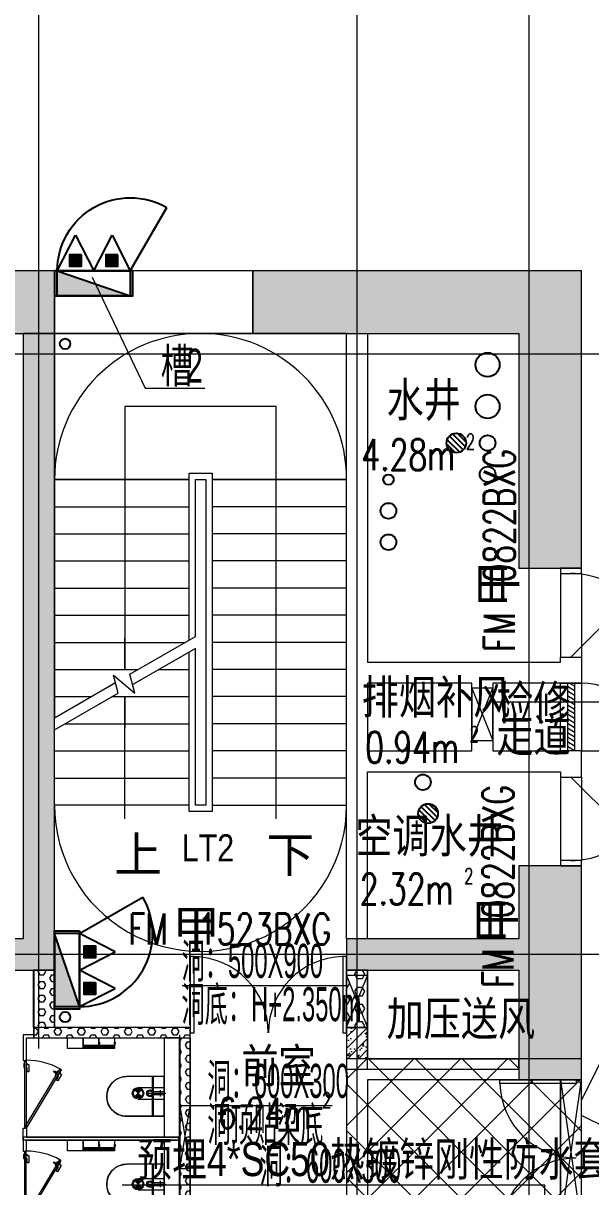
# Model space of a CAD drawing. Header units: millimetres. Extents: x 8533 to 398112, y -117646 to 105276.
# Drawn here: x 110523 to 115963, y 55567 to 66714 of the extents above; entities that cross this region are included whole.
import ezdxf

# ---------------------------------------------------------------- set-up
doc = ezdxf.new("R2010")
doc.units = ezdxf.units.MM
doc.linetypes.add('IMPORT-A-D0TE-BF$0$DOTE', pattern=[0])
for name, color, linetype, lineweight in [('A-D0TE-BF$0$A-Axis-GRID', 1, 'IMPORT-A-D0TE-BF$0$DOTE', 13), ('A-JC-10_12F$0$A-Dims_IDEN', 13, 'Continuous', 13), ('A-JC-10_12F$0$A-floor-HATCH', 9, 'Continuous', 13), ('A-stair-10F$0$A-floor-STAI', 2, 'Continuous', 13), ('A-stair-10F$0$DIM_SYMB', 3, 'Continuous', 13), ('A-stair-10F$0$PUB_TEXT', 7, 'Continuous', 13), ('A-wall-10_12F$0$A-int-BATH', 152, 'Continuous', 13), ('A-wall-10_12F$0$A-wall-ARCH', 7, 'Continuous', 13), ('A-wall-10_12F$0$A-wall-COL', 30, 'Continuous', 13), ('A-wall-10_12F$0$A-win', 3, 'Continuous', 13), ('A-wall-10_12F$0$DOOR_FIRE', 4, 'Continuous', 13), ('A-wall-10_12F$0$DOOR_FIRE_TEXT', 7, 'Continuous', 13), ('A-wall-10_12F$0$PUB_HATCH', 8, 'Continuous', 13), ('A-wall-10_12F$0$PUB_TEXT', 7, 'Continuous', 13), ('A-wall-10_12F$0$SPACE', 7, 'Continuous', 13), ('A-wall-10_12F$0$Z-预制内隔墙条板-ZGJZKXYJY_CABR_-KJFZZX-ZZR', 251, 'Continuous', 13), ('A-wall-10_12F$0$预制外墙构造柱', 251, 'Continuous', 13), ('E-MG-10_12F$0$E-留洞提资尺寸标注', 7, 'Continuous', 13), ('H-TJ-10F$0$H-TZ-JZLD', 211, 'Continuous', 13), ('H-TJ-10F$0$H-TZ-JZLDBZ', 4, 'Continuous', 13), ('P-XHS-10F$0$PTA-PS排水地漏', 10, 'Continuous', 25), ('P-XHS-10F$0$PTA-PS重力废水立管', 21, 'Continuous', 25), ('P-XHS-10F$0$PTA-XH消火栓立管2区', 10, 'Continuous', 25), ('P-XHS-10F$0$PTA-XH消火栓立管_1区_', 10, 'Continuous', 25), ('P-XHS-10F$0$PTA-XH消火栓箱', 10, 'Continuous', 25), ('P-XHS-10F$0$PTA-XH消防转输立管', 20, 'Continuous', 25), ('P-XHS-10F$0$PTA-YS重力雨水立管', 130, 'Continuous', 25), ('P-XHS-10F$0$PTA-ZP自喷立管2区', 210, 'Continuous', 25), ('P-XHS-10F$0$PTA-ZP自喷立管_1区_', 210, 'Continuous', 25), ('P-XHS-10F$0$消火栓留槽提资', 4, 'Continuous', 13), ('wall-10_12F$0$S-wall', 31, 'Continuous', 13), ('塔楼建筑图10F_dwg', 8, 'Continuous', 13)]:
    doc.layers.add(name, color=color, linetype=linetype, lineweight=lineweight)
doc.styles.add('Arial', font='arial.ttf', dxfattribs={"width": 0.7, "height": 326.200771})
doc.styles.add('Arial_10', font='arial.ttf', dxfattribs={"width": 0.75, "height": 326.200771})
doc.styles.add('Arial_2', font='arial.ttf', dxfattribs={"width": 0.5, "height": 326.200771})
doc.styles.add('Arial_5', font='arial.ttf', dxfattribs={"width": 0.8, "height": 326.200771})
doc.styles.add('Arial_8', font='arial.ttf', dxfattribs={"width": 0.8, "height": 260.960617})
doc.styles.add('Arial_9', font='arial.ttf', dxfattribs={"width": 0.63, "height": 326.200771})
doc.styles.add('Simplex', font='simplex_.ttf', dxfattribs={"width": 0.705882, "height": 297.5})
doc.styles.add('Simplex_3', font='simplex_.ttf', dxfattribs={"height": 337.588652})
doc.styles.add('Simplex_5', font='simplex_.ttf', dxfattribs={"width": 0.705882, "height": 148.75})
pattern_1 = [(18.925, (1106908.59, 2309253.54), (-15.591736, 5.3461195), [])]
pattern_2 = [(18.925, (1107258.59, 2309253.54), (-15.591736, 5.3461195), [])]

# ---------------------------------------------------------------- blocks, each defined once
blk = doc.blocks.new('塔楼建筑图10F_dwg_A-D0TE-BF-1959636-10F_ARC_46_000_')
at = {"layer": 'A-D0TE-BF$0$A-Axis-GRID', "linetype": 'Continuous'}
for p, q in [((23550, 800), (23550, 12239)), ((26600, 800), (26600, 12239)), ((28250, 800), (28250, 7770)), ((23550, -6550), (23550, 800)), ((26600, 200), (26600, 800)), ((28250, -2050), (28250, 800)), ((26600, -5600), (26600, 200)), ((23400, 0), (19599, 0)), ((23700, 0), (23400, 0)), ((28150, 0), (23700, 0)), ((28750, 0), (28150, 0)), ((36020, 0), (28750, 0)), ((28250, -4900), (28250, -2050)), ((28250, -6750), (28250, -4900)), ((26600, -6750), (26600, -5600)), ((23700, -5750), (20400, -5750)), ((23983, -5750), (23700, -5750)), ((24095, -5750), (23983, -5750)), ((26500, -5750), (24095, -5750)), ((28750, -5750), (26500, -5750)), ((39660, -5750), (28750, -5750)), ((23550, -6650), (23550, -6550)), ((26600, -6850), (26600, -6750)), ((28250, -6950), (28250, -6750)), ((26600, -8450), (26600, -6850)), ((28250, -8450), (28250, -6950))]:
    blk.add_line(p, q, dxfattribs=at)
blk = doc.blocks.new('塔楼建筑图10F_dwg__U130-1959649-10F_ARC_46_000_')
at = {"layer": 'H-TJ-10F$0$H-TZ-JZLD'}
blk.add_line((0, 250), (200, -250), dxfattribs=at)
at = {"layer": 'H-TJ-10F$0$H-TZ-JZLD', "flags": 128}
blk.add_lwpolyline([(0, -250), (200, -250), (200, 250), (0, 250), (0, -250), (200, 250)], dxfattribs=at)
blk = doc.blocks.new('塔楼建筑图10F_dwg__U130-V106-10F_ARC_46_000_')
at = {"layer": 'H-TJ-10F$0$H-TZ-JZLD'}
for p in [(0, 250), (0, -250)]:
    blk.add_line(p, (200, -250), dxfattribs=at)
at = {"layer": 'H-TJ-10F$0$H-TZ-JZLD', "flags": 128}
blk.add_lwpolyline([(200, -250), (200, 250), (0, 250), (0, -250), (200, 250)], dxfattribs=at)
blk = doc.blocks.new('塔楼建筑图10F_dwg__U137-1959656-10F_ARC_46_000_')
at = {"layer": 'H-TJ-10F$0$H-TZ-JZLD'}
for p, q in [((0, 300), (100, -300)), ((100, -300), (100, 300)), ((0, -300), (100, -300))]:
    blk.add_line(p, q, dxfattribs=at)
at = {"layer": 'H-TJ-10F$0$H-TZ-JZLD', "flags": 128}
blk.add_lwpolyline([(100, 300), (0, 300), (0, -300), (100, 299)], dxfattribs=at)
blk = doc.blocks.new('塔楼建筑图10F_dwg__U139-1959658-10F_ARC_46_000_')
at = {"layer": 'H-TJ-10F$0$H-TZ-JZLD'}
for p, q in [((200, 700), (0, 700)), ((0, 700), (200, -700))]:
    blk.add_line(p, q, dxfattribs=at)
at = {"layer": 'H-TJ-10F$0$H-TZ-JZLD', "flags": 128}
for points in [[(0, -700), (200, -700), (200, 700)], [(0, 700), (0, -700), (200, 700)]]:
    blk.add_lwpolyline(points, dxfattribs=at)
blk = doc.blocks.new('塔楼建筑图10F_dwg_H-TJ-10F-1959667-10F_ARC_46_000_')
at = {"layer": 'H-TJ-10F$0$H-TZ-JZLDBZ'}
for p, q in [((30506, -3333), (27900, -3333)), ((26500, -6050), (24924, -6050)), ((26361, -7200), (25000, -7200))]:
    blk.add_line(p, q, dxfattribs=at)
at = {"layer": 'H-TJ-10F$0$H-TZ-JZLDBZ', "flags": 128}
blk.add_lwpolyline([(30506, -6593), (29027, -6593), (28750, -7146)], dxfattribs=at)
for name, p in [('塔楼建筑图10F_dwg__U130-1959649-10F_ARC_46_000_', (27700, -3450)), ('塔楼建筑图10F_dwg__U130-V106-10F_ARC_46_000_', (26500, -6200)), ('塔楼建筑图10F_dwg__U139-1959658-10F_ARC_46_000_', (28550, -7650)), ('塔楼建筑图10F_dwg__U137-1959656-10F_ARC_46_000_', (24900, -7500))]:
    blk.add_blockref(name, p)
at = {"layer": 'H-TJ-10F$0$H-TZ-JZLDBZ', "char_height": 326.2, "attachment_point": 1, "line_spacing_factor": 0.941778, "style": 'Arial_2'}
for s, insert, width in [('洞：500X900', (24917, -5648), 1685.36), ('洞底：H+2.350m', (24917, -6063), 2145), ('洞：600X300', (25165, -6798), 1685.36), ('洞顶贴梁底', (25165, -7213), 1532.15), ('洞：600X300', (25665, -7611), 1685.36)]:
    blk.add_mtext(s, dxfattribs=dict(at, insert=insert, width=width))
blk = doc.blocks.new('塔楼建筑图10F_dwg_H-TJ-10F-V111-10F_ARC_46_000_')
at = {"layer": 'H-TJ-10F$0$H-TZ-JZLDBZ'}
for p, q in [((30506, -3333), (27900, -3333)), ((26500, -6050), (24924, -6050)), ((26361, -7200), (25000, -7200))]:
    blk.add_line(p, q, dxfattribs=at)
at = {"layer": 'H-TJ-10F$0$H-TZ-JZLDBZ', "flags": 128}
blk.add_lwpolyline([(30506, -6593), (29027, -6593), (28750, -7146)], dxfattribs=at)
for name, p in [('塔楼建筑图10F_dwg__U130-1959649-10F_ARC_46_000_', (27700, -3450)), ('塔楼建筑图10F_dwg__U130-V106-10F_ARC_46_000_', (26500, -6200)), ('塔楼建筑图10F_dwg__U139-1959658-10F_ARC_46_000_', (28550, -7650)), ('塔楼建筑图10F_dwg__U137-1959656-10F_ARC_46_000_', (24900, -7500))]:
    blk.add_blockref(name, p)
at = {"layer": 'H-TJ-10F$0$H-TZ-JZLDBZ', "char_height": 326.2, "attachment_point": 1, "line_spacing_factor": 0.941778, "style": 'Arial_2'}
for s, insert, width in [('洞：500X900', (24917, -5648), 1685.36), ('洞底：H+2.350m', (24917, -6063), 2145), ('洞：600X300', (25165, -6798), 1685.36), ('洞顶贴梁底', (25165, -7213), 1532.15), ('洞：600X300', (25665, -7611), 1685.36)]:
    blk.add_mtext(s, dxfattribs=dict(at, insert=insert, width=width))
blk = doc.blocks.new('塔楼建筑图10F_dwg_wall-10_12F-1959668-10F_ARC_46_000_')
at = {"layer": 'wall-10_12F$0$S-wall'}
for p, q in [((23700, 800), (20400, 800)), ((21900, -5900), (23400, -5900)), ((23400, -5900), (23500, -5900)), ((23500, -5900), (23700, -5900)), ((26500, -5900), (26700, -5900)), ((28150, -6750), (28150, -6850))]:
    blk.add_line(p, q, dxfattribs=at)
at = {"layer": 'wall-10_12F$0$S-wall', "flags": 128}
for points in [[(20400, 600), (20400, 200), (23700, 200), (23700, 800)], [(23700, -5900), (23700, 200), (23400, 200), (23400, -5600), (20400, -5600), (20400, -5900), (21800, -5900)], [(28750, -6750), (28750, -4900), (28150, -4900), (28150, -5600)], [(28150, -5600), (26500, -5600), (26500, -5900)], [(26700, -5900), (28150, -5900), (28150, -6750)], [(28150, -6850), (28150, -6950), (28750, -6950), (28750, -6750)]]:
    blk.add_lwpolyline(points, dxfattribs=at)
blk.add_lwpolyline([(28750, 200), (28750, 800), (25600, 800), (25600, 200), (28150, 200), (28150, -2050), (28750, -2050)], close=True, dxfattribs=at)
blk = doc.blocks.new('塔楼建筑图10F_dwg_A-JC-10_12F-1959669-10F_ARC_46_000_')
at = {"layer": 'A-JC-10_12F$0$A-floor-HATCH'}
h = blk.add_hatch(dxfattribs=at)
h.set_pattern_fill('FP_80', color=256, style=0, pattern_type=2)
h.set_pattern_definition([(45, (0, 0), (-224.5064, 224.5064), []), (135, (0, 0), (-224.5064, -224.5064), [])])
h.paths.add_polyline_path([(26500, -8650), (28750, -8650), (28750, -6950), (28150, -6950), (28150, -6750), (26500, -6750), (26500, -8626)], flags=0)
at = {"layer": 'A-JC-10_12F$0$A-Dims_IDEN', "flags": 128}
blk.add_lwpolyline([(35088, -8299), (34088, -8299), (30791, -8299), (28750, -7294)], dxfattribs=at)
at = {"layer": 'A-JC-10_12F$0$A-floor-HATCH'}
for p, q in [((28750, -6750), (28150, -6750)), ((28750, -8450), (28750, -6750)), ((26500, -6850), (26500, -8450))]:
    blk.add_line(p, q, dxfattribs=at)
at = {"layer": 'A-JC-10_12F$0$A-floor-HATCH', "flags": 128}
for points in [[(28150, -6750), (26500, -6750), (26500, -6850)], [(28550, -8450), (28550, -6950), (26700, -6950), (26700, -8450)]]:
    blk.add_lwpolyline(points, dxfattribs=at)
blk = doc.blocks.new('塔楼建筑图10F_dwg_A-stair-10F-1959675-10F_ARC_46_000_')
at = {"layer": 'A-stair-10F$0$A-floor-STAI'}
for p, q in [((23700, -1460), (24990, -1460)), ((26500, -1460), (25210, -1460)), ((23700, -1720), (24990, -1720)), ((26500, -1720), (25210, -1720)), ((23700, -1980), (24990, -1980)), ((26500, -1980), (25210, -1980)), ((23700, -2240), (24990, -2240)), ((26500, -2240), (25210, -2240)), ((23700, -2500), (24990, -2500)), ((26500, -2500), (25210, -2500)), ((23700, -2760), (24950, -2760)), ((26500, -2760), (25210, -2760)), ((23700, -3020), (24500, -3020)), ((24700, -3020), (24990, -3020)), ((26500, -3020), (25210, -3020)), ((23700, -3280), (24050, -3280)), ((24250, -3280), (24990, -3280)), ((26500, -3280), (25210, -3280)), ((23800, -3540), (24990, -3540)), ((26500, -3540), (25210, -3540)), ((23700, -3800), (24990, -3800)), ((26500, -3800), (25210, -3800)), ((23700, -4060), (24990, -4060)), ((26500, -4060), (25210, -4060))]:
    blk.add_line(p, q, dxfattribs=at)
at = {"layer": 'A-stair-10F$0$A-floor-STAI', "flags": 128}
for points in [[(25210, -4320), (26500, -4320), (26500, -1200), (25210, -1200), (26500, -1200), (26500, 200), (23700, 200), (23700, -1200), (24990, -1200), (23700, -1200), (23700, -3482), (24284, -3145)], [(24990, -4320), (23700, -4320), (23700, -3597), (24311, -3245), (24264, -3073), (24470, -3245), (24422, -3065), (25050, -2703), (25050, -1200), (25150, -1200), (25150, -4320), (25050, -4320), (25050, -2818), (24449, -3165)], [(24990, -2737), (24990, -1140), (25210, -1140), (25210, -4380), (24990, -4380), (24990, -2853)], [(25050, -2703), (25050, -1200), (25150, -1200), (25150, -4320), (25050, -4320), (25050, -2818)]]:
    blk.add_lwpolyline(points, dxfattribs=at)
at = {"layer": 'A-stair-10F$0$A-floor-STAI'}
for centre, start, end in [((25100, -1200), 360, 180), ((25100, -1200), 0, 180), ((25100, -4320), 179.9991, 360), ((25100, -4320), 179.9991, 360)]:
    blk.add_arc(centre, 1400, start, end, dxfattribs=at)
at = {"layer": 'A-stair-10F$0$DIM_SYMB', "flags": 128}
for points in [[(25825, -4450), (25825, -500), (24375, -500), (24375, -3020), (24375, -2720)], [(24375, -4450), (24375, -3280), (24375, -3580)]]:
    blk.add_lwpolyline(points, dxfattribs=at)
at = {"layer": 'A-stair-10F$0$DIM_SYMB', "color": 7, "char_height": 337.59, "width": 545.24, "attachment_point": 1, "line_spacing_factor": 1.125731, "style": 'Simplex_3'}
for s, insert in [('\\fSimplex|b0|i0|c134|p2|;上', (24271, -4623)), ('\\fSimplex|b0|i0|c134|p2|;下', (25730, -4623))]:
    blk.add_mtext(s, dxfattribs=dict(at, insert=insert))
at = {"layer": 'A-stair-10F$0$PUB_TEXT', "insert": (24919, -4598), "char_height": 261, "width": 583.32, "attachment_point": 1, "line_spacing_factor": 0.941778, "style": 'Arial_8'}
blk.add_mtext('LT2', dxfattribs=at)
blk = doc.blocks.new('塔楼建筑图10F_dwg_P-XHS-10F$0$消火栓箱体_留洞750_240_-V113-10F_ARC_46_000_')
at = {"layer": 'P-XHS-10F$0$PTA-XH消火栓箱'}
h = blk.add_hatch(dxfattribs=at)
h.set_pattern_fill('FP_59', color=256, style=0, pattern_type=2)
h.set_pattern_definition(pattern_1)
h.paths.add_polyline_path([(1140961, 2311373), (1140847, 2311373), (1140847, 2311484), (1140962, 2311484)], flags=0)
h = blk.add_hatch(dxfattribs=at)
h.set_pattern_fill('FP_60', color=256, style=0, pattern_type=2)
h.set_pattern_definition(pattern_2)
h.paths.add_polyline_path([(1141311, 2311373), (1141197, 2311373), (1141197, 2311484), (1141312, 2311484)], flags=0)
blk.add_hatch(color=256, dxfattribs=at).paths.add_polyline_path([(1141429, 2311090), (1141429, 2311330), (1140729, 2311090)], flags=0)
at = {"layer": 'P-XHS-10F$0$PTA-XH消火栓立管_1区_', "color": 135}
blk.add_line((1140729, 2311330), (1140379, 2311937), dxfattribs=at)
at = {"layer": 'P-XHS-10F$0$PTA-XH消火栓立管_1区_', "color": 135, "flags": 128}
blk.add_lwpolyline([(1140704, 2311330), (1141454, 2311330), (1141454, 2311090), (1140704, 2311090)], close=True, dxfattribs=at)
at = {"layer": 'P-XHS-10F$0$PTA-XH消火栓立管_1区_', "color": 135}
blk.add_arc((1140729, 2311330), 700, 0, 120, dxfattribs=at)
at = {"layer": 'P-XHS-10F$0$PTA-XH消火栓箱'}
for p, q in [((1141429, 2311330), (1140729, 2311090)), ((1141429, 2311090), (1141429, 2311330)), ((1140729, 2311090), (1141429, 2311090))]:
    blk.add_line(p, q, dxfattribs=at)
at = {"layer": 'P-XHS-10F$0$PTA-XH消火栓箱', "flags": 128}
for points in [[(1140904, 2311670), (1140729, 2311330), (1141079, 2311330)], [(1141254, 2311670), (1141079, 2311330), (1141429, 2311330)]]:
    blk.add_lwpolyline(points, close=True, dxfattribs=at)
for points in [[(1140847, 2311484), (1140962, 2311484), (1140962, 2311373), (1140847, 2311373), (1140847, 2311484)], [(1141197, 2311484), (1141312, 2311484), (1141312, 2311373), (1141197, 2311373), (1141197, 2311484)], [(1141429, 2311330), (1141079, 2311330), (1140729, 2311330), (1141429, 2311330), (1140729, 2311330), (1140729, 2311090), (1141429, 2311090), (1141429, 2311330), (1140729, 2311090)]]:
    blk.add_lwpolyline(points, dxfattribs=at)
blk = doc.blocks.new('塔楼建筑图10F_dwg_P-XHS-10F$0$消火栓箱体_留洞750_240_-V114-10F_ARC_46_000_')
at = {"layer": 'P-XHS-10F$0$PTA-XH消火栓箱'}
h = blk.add_hatch(dxfattribs=at)
h.set_pattern_fill('FP_59', color=256, style=0, pattern_type=2)
h.set_pattern_definition(pattern_1)
h.paths.add_polyline_path([(1140962, 2311484), (1140847, 2311484), (1140847, 2311373), (1140961, 2311373)], flags=0)
h = blk.add_hatch(dxfattribs=at)
h.set_pattern_fill('FP_60', color=256, style=0, pattern_type=2)
h.set_pattern_definition(pattern_2)
h.paths.add_polyline_path([(1141312, 2311484), (1141197, 2311484), (1141197, 2311373), (1141311, 2311373)], flags=0)
blk.add_hatch(color=256, dxfattribs=at).paths.add_polyline_path([(1141429, 2311330), (1140729, 2311090), (1141429, 2311090)], flags=0)
at = {"layer": 'P-XHS-10F$0$PTA-XH消火栓立管_1区_', "color": 135}
blk.add_line((1140729, 2311330), (1140379, 2311937), dxfattribs=at)
at = {"layer": 'P-XHS-10F$0$PTA-XH消火栓立管_1区_', "color": 135, "flags": 128}
blk.add_lwpolyline([(1140704, 2311330), (1141454, 2311330), (1141454, 2311090), (1140704, 2311090)], close=True, dxfattribs=at)
at = {"layer": 'P-XHS-10F$0$PTA-XH消火栓立管_1区_', "color": 135}
blk.add_arc((1140729, 2311330), 700, 0, 120, dxfattribs=at)
at = {"layer": 'P-XHS-10F$0$PTA-XH消火栓箱'}
for p, q in [((1141429, 2311330), (1140729, 2311090)), ((1141429, 2311090), (1141429, 2311330)), ((1140729, 2311090), (1141429, 2311090))]:
    blk.add_line(p, q, dxfattribs=at)
at = {"layer": 'P-XHS-10F$0$PTA-XH消火栓箱', "flags": 128}
for points in [[(1140904, 2311670), (1140729, 2311330), (1141079, 2311330)], [(1141254, 2311670), (1141079, 2311330), (1141429, 2311330)]]:
    blk.add_lwpolyline(points, close=True, dxfattribs=at)
for points in [[(1140847, 2311484), (1140962, 2311484), (1140962, 2311373), (1140847, 2311373), (1140847, 2311484)], [(1141197, 2311484), (1141312, 2311484), (1141312, 2311373), (1141197, 2311373), (1141197, 2311484)], [(1141429, 2311330), (1141079, 2311330), (1140729, 2311330), (1141429, 2311330), (1140729, 2311330), (1140729, 2311090), (1141429, 2311090), (1141429, 2311330), (1140729, 2311090)]]:
    blk.add_lwpolyline(points, dxfattribs=at)
blk = doc.blocks.new('塔楼建筑图10F_dwg_P-XHS-10F$0$$TwtSys$00000141-1959687-10F_ARC_46_000_')
at = {"layer": 'P-XHS-10F$0$PTA-PS排水地漏', "flags": 128}
for points in [[(-10, 92), (-94, 8)], [(35, 87), (-87, -35)], [(66, 66), (-66, -66)], [(88, 33), (-32, -87)], [(92, -11), (11, -92)]]:
    blk.add_lwpolyline(points, close=True, dxfattribs=at)
at = {"layer": 'P-XHS-10F$0$PTA-PS排水地漏'}
blk.add_circle((0, 0), 94, dxfattribs=at)
blk.add_circle((0, 0), 94, dxfattribs=at)
blk = doc.blocks.new('塔楼建筑图10F_dwg_P-XHS-10F-1959691-10F_ARC_46_000_')
at = {"layer": 'P-XHS-10F$0$PTA-PS重力废水立管'}
for centre in [(27851, -850), (27231, -4100)]:
    blk.add_circle(centre, 75, dxfattribs=at)
at = {"layer": 'P-XHS-10F$0$PTA-XH消火栓立管2区'}
for centre in [(23801, 100), (23801, -6350)]:
    blk.add_circle(centre, 50, dxfattribs=at)
at = {"layer": 'P-XHS-10F$0$PTA-XH消防转输立管'}
for centre in [(27851, -100), (27851, -500)]:
    blk.add_circle(centre, 115, dxfattribs=at)
at = {"layer": 'P-XHS-10F$0$PTA-YS重力雨水立管'}
blk.add_circle((27851, -1150), 75, dxfattribs=at)
at = {"layer": 'P-XHS-10F$0$PTA-ZP自喷立管2区'}
for centre in [(26901, -1500), (26901, -1800)]:
    blk.add_circle(centre, 75, dxfattribs=at)
at = {"layer": 'P-XHS-10F$0$PTA-ZP自喷立管_1区_'}
blk.add_circle((26901, -1200), 50, dxfattribs=at)
at = {"layer": 'P-XHS-10F$0$消火栓留槽提资', "flags": 128}
blk.add_lwpolyline([(24062, 739), (24569, -323), (25139, -323)], dxfattribs=at)
at = {"extrusion": (0, 0, -1), "zscale": -1, "rotation": 359.9856960209426}
blk.add_blockref('塔楼建筑图10F_dwg_P-XHS-10F$0$消火栓箱体_留洞750_240_-V113-10F_ARC_46_000_', (-1165732, -2310245), dxfattribs=at)
for name, p, rotation in [('塔楼建筑图10F_dwg_P-XHS-10F$0$$TwtSys$00000141-1959687-10F_ARC_46_000_', (27551, -850), 270), ('塔楼建筑图10F_dwg_P-XHS-10F$0$$TwtSys$00000141-1959687-10F_ARC_46_000_', (27281, -4400), 270), ('塔楼建筑图10F_dwg_P-XHS-10F$0$消火栓箱体_留洞750_240_-V114-10F_ARC_46_000_', (-2287105, 1135756), 269.9856960209128)]:
    blk.add_blockref(name, p, dxfattribs=dict(rotation=rotation))
at = {"layer": 'P-XHS-10F$0$消火栓留槽提资', "color": 7, "char_height": 326.2, "attachment_point": 1, "line_spacing_factor": 0.941778}
for s, insert, width, style in [('\\fArial|b0|i0|c134|p34|;\\W.7;槽', (24717, 54), 422.66, 'Arial'), ('\\fArial|b0|i0|c134|p34|;\\W.63;2', (24962, 54), 190.2, 'Arial_9')]:
    blk.add_mtext(s, dxfattribs=dict(at, insert=insert, width=width, style=style))
blk = doc.blocks.new('塔楼建筑图10F_dwg_E-MG-10_12F-1959696-10F_ARC_46_000_')
at = {"layer": 'E-MG-10_12F$0$E-留洞提资尺寸标注'}
for p, q in [((24489, -7961), (24348, -7961)), ((24511, -7961), (24489, -7961)), ((24900, -7961), (24511, -7961)), ((25000, -7961), (24900, -7961))]:
    blk.add_line(p, q, dxfattribs=at)
at = {"layer": 'E-MG-10_12F$0$E-留洞提资尺寸标注', "flags": 128}
blk.add_lwpolyline([(28400, -8450), (28400, -7961), (25000, -7961)], dxfattribs=at)
at = {"layer": 'E-MG-10_12F$0$E-留洞提资尺寸标注', "insert": (24493, -7547), "char_height": 326.2, "width": 6361.04, "attachment_point": 1, "line_spacing_factor": 0.941778, "style": 'Arial_10'}
blk.add_mtext('预埋4*SC50热镀锌刚性防水套管', dxfattribs=at)
blk = doc.blocks.new('塔楼建筑图10F_dwg_A-wall-10_12F$0$A$C1C81611C-1959834-10F_ARC_46_000_')
at = {"layer": 'A-wall-10_12F$0$A-int-BATH'}
for p, q in [((0, 380), (360, 380)), ((100, 0), (100, 380)), ((110, 0), (110, 380))]:
    blk.add_line(p, q, dxfattribs=at)
at = {"layer": 'A-wall-10_12F$0$A-int-BATH', "flags": 128}
blk.add_lwpolyline([(0, 0), (0, 380), (360, 380), (395, 377), (445, 360), (476, 340), (512, 305), (528, 278), (537, 259), (544, 238), (549, 211), (550, 190), (548, 163), (542, 135), (532, 108), (513, 77), (480, 43), (445, 20), (402, 5), (377, 1)], close=True, dxfattribs=at)
blk.add_lwpolyline([(0, 0), (0, 380), (0, 0), (360, 0)], dxfattribs=at)
at = {"layer": 'A-wall-10_12F$0$A-int-BATH'}
blk.add_arc((360, 190), 190, 270, 90, dxfattribs=at)
blk = doc.blocks.new('塔楼建筑图10F_dwg_A-wall-10_12F$0$FJHFJGHKBNMB-1959835-10F_ARC_46_000_')
at = {"layer": 'A-wall-10_12F$0$A-int-BATH'}
blk.add_line((493906, 746853), (493906, 747491), dxfattribs=at)
at = {"layer": 'A-wall-10_12F$0$A-int-BATH', "flags": 128}
for points in [[(493880, 747461), (493880, 747421), (493888, 747421), (493888, 747461)], [(494220, 747401), (493895, 746859), (493902, 746855), (493897, 746846), (493906, 746841), (494241, 747401), (494232, 747406), (494227, 747397)], [(494167, 747379), (494173, 747390), (494196, 747377), (494190, 747365)], [(494203, 747388), (494183, 747354), (494190, 747350), (494210, 747384)], [(494226, 747375), (494233, 747371), (494228, 747363), (494241, 747355), (494206, 747294), (494193, 747302), (494213, 747337), (494206, 747341)]]:
    blk.add_lwpolyline(points, close=True, dxfattribs=at)
for points in [[(493888, 747481), (493888, 746851), (493896, 746851), (493896, 746841), (493906, 746841), (493906, 747491), (493896, 747491), (493896, 747481), (493888, 747481), (493888, 746863)], [(493906, 747461), (493914, 747461), (493914, 747451), (493929, 747451), (493929, 747381), (493914, 747381), (493914, 747421), (493906, 747421), (493906, 747461)]]:
    blk.add_lwpolyline(points, dxfattribs=at)
at = {"layer": 'A-wall-10_12F$0$A-int-BATH'}
blk.add_arc((493911, 746841), 650, 60.4144, 90.4653, dxfattribs=at)
blk = doc.blocks.new('塔楼建筑图10F_dwg_A-wall-10_12F$0$PAPER-ROLL-1959836-10F_ARC_46_000_')
at = {"layer": 'A-wall-10_12F$0$A-int-BATH'}
for p, q in [((70, 75), (70, -75)), ((79, 75), (79, -75)), ((86, 75), (86, -75)), ((92, 75), (92, -75)), ((96, 75), (96, -75))]:
    blk.add_line(p, q, dxfattribs=at)
at = {"layer": 'A-wall-10_12F$0$A-int-BATH', "flags": 128}
for points in [[(0, 75), (0, -75), (100, -75), (100, 75)], [(40, 80), (60, 80), (60, 75), (40, 75)], [(40, -80), (60, -80), (60, -75), (40, -75)]]:
    blk.add_lwpolyline(points, close=True, dxfattribs=at)
blk = doc.blocks.new('塔楼建筑图10F_dwg_A-wall-10_12F$0$给水点位_冷_-1959837-10F_ARC_46_000_')
at = {"layer": 'A-wall-10_12F$0$A-int-BATH', "color": 8}
for p, q in [((0, -167), (0, 16)), ((30, -35), (-30, -35))]:
    blk.add_line(p, q, dxfattribs=at)
at = {"layer": 'A-wall-10_12F$0$A-int-BATH', "color": 4, "flags": 128}
blk.add_lwpolyline([(-16, -107), (-16, 0), (16, 0), (16, -107)], dxfattribs=at)
at = {"layer": 'A-wall-10_12F$0$A-int-BATH', "color": 4}
blk.add_circle((0, -135), 32, dxfattribs=at)
at = {"layer": 'A-wall-10_12F$0$A-int-BATH', "color": 8}
blk.add_circle((0, -135), 23, dxfattribs=at)
blk = doc.blocks.new('塔楼建筑图10F_dwg_A-wall-10_12F$0$A$C056a25a3-1959838-10F_ARC_46_000_')
at = {"layer": 'A-wall-10_12F$0$A-int-BATH'}
h = blk.add_hatch(color=256, dxfattribs=at)
h.paths.add_polyline_path([(-45, -250), (-43, -262), (-39, -273), (-32, -282), (0, -250), (-32, -218), (-39, -228), (-43, -238)], flags=0)
h.paths.add_polyline_path([(0, -250), (32, -282), (39, -273), (43, -262), (45, -250), (43, -238), (39, -228), (32, -218), (12, -238)], flags=0)
for p, q in [((-55, -250), (-55, 0)), ((55, -250), (55, 0)), ((-32, -218), (32, -282)), ((32, -218), (-32, -282))]:
    blk.add_line(p, q, dxfattribs=at)
for radius in [55, 45]:
    blk.add_circle((0, -250), radius, dxfattribs=at)
blk.add_blockref('塔楼建筑图10F_dwg_A-wall-10_12F$0$给水点位_冷_-1959837-10F_ARC_46_000_', (0, 0))
blk = doc.blocks.new('塔楼建筑图10F_dwg_A-wall-10_12F$0$A$C274845C7-V119-10F_ARC_46_000_')
at = {"layer": 'A-wall-10_12F$0$A-int-BATH'}
for p, q in [((729, 322), (729, 352)), ((-741, 322), (729, 322)), ((729, -548), (729, 322)), ((579, -548), (729, -548)), ((729, -548), (729, -578)), ((729, -578), (-771, -578))]:
    blk.add_line(p, q, dxfattribs=at)
at = {"layer": 'A-wall-10_12F$0$A-int-BATH', "flags": 128}
for points in [[(729, 352), (-771, 352), (-771, 217), (-741, 217), (-741, 322)], [(729, 322), (579, 322), (579, -548)], [(-771, -578), (-771, -433), (-741, -433), (-741, -548), (729, -548)]]:
    blk.add_lwpolyline(points, dxfattribs=at)
blk.add_lwpolyline([(-346, 322), (-196, 322), (-196, 222), (-346, 222)], close=True, dxfattribs=at)
at = {"extrusion": (0, 0, -1), "zscale": -0.9999999999999996, "rotation": 269.9991173288819}
for p in [(121, 322), (-29, 322)]:
    blk.add_blockref('塔楼建筑图10F_dwg_A-wall-10_12F$0$PAPER-ROLL-1959836-10F_ARC_46_000_', p, dxfattribs=at)
for name, p, rotation in [('塔楼建筑图10F_dwg_A-wall-10_12F$0$FJHFJGHKBNMB-1959835-10F_ARC_46_000_', (-494578, -747320), 0.005341865691133145), ('塔楼建筑图10F_dwg_A-wall-10_12F$0$A$C056a25a3-1959838-10F_ARC_46_000_', (579, -98), 270)]:
    blk.add_blockref(name, p, dxfattribs=dict(rotation=rotation))
at = {"extrusion": (0, 0, -1), "zscale": -1}
blk.add_blockref('塔楼建筑图10F_dwg_A-wall-10_12F$0$A$C1C81611C-1959834-10F_ARC_46_000_', (-579, -288), dxfattribs=at)
blk = doc.blocks.new('塔楼建筑图10F_dwg_A-wall-10_12F$0$PAPER-ROLL-V120-10F_ARC_46_000_')
at = {"layer": 'A-wall-10_12F$0$A-int-BATH'}
for p, q in [((0, 75), (0, -75)), ((70, 75), (70, -75)), ((79, 75), (79, -75)), ((86, 75), (86, -75)), ((92, 75), (92, -75)), ((96, 75), (96, -75))]:
    blk.add_line(p, q, dxfattribs=at)
at = {"layer": 'A-wall-10_12F$0$A-int-BATH', "flags": 128}
blk.add_lwpolyline([(0, -75), (100, -75), (100, 75), (0, 75)], dxfattribs=at)
for points in [[(40, 80), (60, 80), (60, 75), (40, 75)], [(40, -80), (60, -80), (60, -75), (40, -75)]]:
    blk.add_lwpolyline(points, close=True, dxfattribs=at)
blk = doc.blocks.new('塔楼建筑图10F_dwg_A-wall-10_12F$0$PAPER-ROLL-V121-10F_ARC_46_000_')
at = {"layer": 'A-wall-10_12F$0$A-int-BATH'}
for p, q in [((0, 75), (0, -75)), ((70, 75), (70, -75)), ((79, 75), (79, -75)), ((86, 75), (86, -75)), ((92, 75), (92, -75)), ((96, 75), (96, -75))]:
    blk.add_line(p, q, dxfattribs=at)
at = {"layer": 'A-wall-10_12F$0$A-int-BATH', "flags": 128}
blk.add_lwpolyline([(0, -75), (100, -75), (100, 75), (0, 75)], dxfattribs=at)
for points in [[(40, 80), (60, 80), (60, 75), (40, 75)], [(40, -80), (60, -80), (60, -75), (40, -75)]]:
    blk.add_lwpolyline(points, close=True, dxfattribs=at)
blk = doc.blocks.new('塔楼建筑图10F_dwg_A-wall-10_12F$0$内隔10-12-1959851-10F_ARC_46_000_')
at = {"layer": 'A-wall-10_12F$0$Z-预制内隔墙条板-ZGJZKXYJY_CABR_-KJFZZX-ZZR'}
h = blk.add_hatch(dxfattribs=at)
h.set_pattern_fill('FP_89', color=256, style=0, pattern_type=2)
h.set_pattern_definition([(0, (-326266.65, 316625.88), (0, 64.952), [37.5, -75]), (120, (-326266.65, 316625.88), (-56.250082, -32.476), [37.5, -75]), (60, (-326229.15, 316625.88), (-56.250082, 32.476), [37.5, -75])])
h.paths.add_polyline_path([(1266567, 604366), (1266567, 604916), (1266367, 604916), (1266367, 604366)], flags=0)
h = blk.add_hatch(dxfattribs=at)
h.set_pattern_fill('FP_90', color=256, style=0, pattern_type=2)
h.set_pattern_definition([(0, (1242867.52, 610815.54), (0, 82.489), [47.625, -95.25]), (120, (1242867.52, 610815.54), (-71.43757, -41.2445), [47.625, -95.25]), (60, (1242915.14, 610815.54), (-71.43757, 41.2445), [47.625, -95.25])])
h.paths.add_polyline_path([(1269568, 604366), (1269568, 604916), (1269368, 604916), (1269368, 604366), (1269468, 604366)], flags=0)
h = blk.add_hatch(dxfattribs=at)
h.set_pattern_fill('FP_81', color=256, style=0, pattern_type=2)
h.set_pattern_definition([(0, (-394625.94, 313775.88), (0, 64.952), [37.5, -75]), (120, (-394625.94, 313775.88), (-56.250082, -32.476), [37.5, -75]), (60, (-394588.44, 313775.88), (-56.250082, 32.476), [37.5, -75])])
h.paths.add_polyline_path([(1267367, 604266), (1267867, 604266), (1267867, 604366), (1266367, 604366), (1266367, 604266), (1267218, 604266)], flags=0)
h = blk.add_hatch(dxfattribs=at)
h.set_pattern_fill('FP_87', color=256, style=0, pattern_type=2)
h.set_pattern_definition([(0, (-324966.524, 313775.88), (0, 64.952), [37.5, -75]), (120, (-324966.524, 313775.88), (-56.250082, -32.476), [37.5, -75]), (60, (-324929.024, 313775.88), (-56.250082, 32.476), [37.5, -75])])
h.paths.add_polyline_path([(1267786, 601516), (1267868, 601516), (1267867, 604266), (1267768, 604266), (1267768, 601516)], flags=0)
at = {"layer": 'A-wall-10_12F$0$预制外墙构造柱'}
h = blk.add_hatch(dxfattribs=at)
h.set_pattern_fill('FP_96', color=256, style=0, pattern_type=2)
h.set_pattern_definition([(45, (1240817.52, 612815.54), (-53.033, 53.033), []), (50, (1240817.52, 612815.54), (215.1785, -18.8254), [22.5, -247.5]), (355, (1240817.52, 612815.54), (-41.625, 225.6576), [18, -198]), (100.451, (1240835.45, 612813.97), (173.5542, 206.831), [19.122, -210.343]), (46.184, (1240817.52, 612875.54), (320.172, -49.6565), [33.75, -371.25]), (96.636, (1240844.2, 612871.4), (280.3973, 292.237), [28.683, -315.514]), (351.184, (1240817.52, 612875.54), (280.3992, 292.235), [27, -297]), (21, (1240847.52, 612860.54), (179.0726, -120.7856), [22.5, -247.5]), (326, (1240847.52, 612860.54), (72.9949, 217.5448), [18, -198]), (71.451, (1240862.44, 612850.47), (252.0676, 96.7578), [19.122, -210.343]), (37.5, (1240817.52, 612815.54), (3.64796, 99.86816), [0, -195.6, 0, -201, -198.75]), (37.5, (1240817.52, 612815.54), (3.64796, 99.86816), [-396.6, 0, -198.75]), (7.5, (1240817.52, 612815.54), (78.92086, 118.3235), [0, -114.6, 0, -191.1, -75.75]), (7.5, (1240817.52, 612815.54), (78.92086, 118.3235), [-305.7, 0, -75.75]), (327.5, (1240750.62, 612815.54), (160.14673, -6.76646), [0, -75, 0, -234, -310.5]), (327.5, (1240750.62, 612815.54), (160.14673, -6.76646), [-309, 0, -310.5]), (317.5, (1240720.62, 612815.54), (174.95585, 30.0315), [0, -97.5, 0, -155.4, -220.5]), (317.5, (1240720.62, 612815.54), (174.95585, 30.0315), [-252.9, 0, -220.5])])
h.paths.add_polyline_path([(1269368, 604066), (1269568, 604066), (1269568, 604366), (1269368, 604366)], flags=0)
at = {"layer": 'A-wall-10_12F$0$Z-预制内隔墙条板-ZGJZKXYJY_CABR_-KJFZZX-ZZR', "flags": 128}
for points in [[(1266367, 604916), (1266567, 604916), (1266567, 604366), (1266367, 604366)], [(1269368, 604916), (1269368, 603966), (1271018, 603966), (1271018, 604066), (1269568, 604066), (1269568, 604916)], [(1266367, 604266), (1267867, 604266), (1267867, 604366), (1266367, 604366)], [(1269368, 603966), (1269568, 603966), (1269568, 604366), (1269368, 604366)], [(1267767, 604266), (1267867, 604266), (1267867, 601516), (1267767, 601516)]]:
    blk.add_lwpolyline(points, close=True, dxfattribs=at)
blk = doc.blocks.new('塔楼建筑图10F_dwg_A-wall-10_12F$0$$DorLib2D$00000002-1959855-10F_ARC_46_000_')
at = {"layer": 'A-wall-10_12F$0$DOOR_FIRE', "flags": 128}
for points in [[(35270, 28887), (36002, 28887), (36002, 28850), (35270, 28850)], [(35270, 27387), (35270, 27425), (36002, 27425), (36002, 27387)]]:
    blk.add_lwpolyline(points, close=True, dxfattribs=at)
at = {"layer": 'A-wall-10_12F$0$DOOR_FIRE'}
for centre, start, end in [((36002, 28869), 181.4693, 270), ((36002, 27406), 90, 178.5307)]:
    blk.add_arc(centre, 731, start, end, dxfattribs=at)
blk = doc.blocks.new('塔楼建筑图10F_dwg_A-wall-10_12F$0$$DorLib2D$00000002-1959856-10F_ARC_46_000_')
at = {"layer": 'A-wall-10_12F$0$DOOR_FIRE', "flags": 128}
for points in [[(32302, 30069), (32302, 29337), (32339, 29337), (32339, 30069)], [(33802, 30069), (33764, 30069), (33764, 29337), (33802, 29337)]]:
    blk.add_lwpolyline(points, close=True, dxfattribs=at)
at = {"layer": 'A-wall-10_12F$0$DOOR_FIRE'}
for centre, start, end in [((32320, 29337), 0, 88.5307), ((33783, 29337), 91.4693, 180)]:
    blk.add_arc(centre, 731, start, end, dxfattribs=at)
blk = doc.blocks.new('塔楼建筑图10F_dwg_A-wall-10_12F$0$$DorLib2D$00000114-1959859-10F_ARC_46_000_')
at = {"layer": 'A-wall-10_12F$0$DOOR_FIRE'}
blk.add_line((35952, 32937), (36517, 33503), dxfattribs=at)
blk.add_arc((35952, 32937), 800, 45, 90, dxfattribs=at)
blk = doc.blocks.new('塔楼建筑图10F_dwg_A-wall-10_12F$0$$WINLIB2D$00000039-1959860-10F_ARC_46_000_')
at = {"layer": 'A-wall-10_12F$0$A-win'}
for p, q in [((35918, 32687), (35918, 32037)), ((35985, 32656), (35935, 32687)), ((35985, 32612), (35918, 32654)), ((35985, 32568), (35918, 32609)), ((35985, 32524), (35918, 32565)), ((35985, 32479), (35918, 32521)), ((35985, 32435), (35918, 32477)), ((35985, 32391), (35918, 32433)), ((35985, 32347), (35918, 32389)), ((35985, 32303), (35918, 32344)), ((35985, 32258), (35918, 32300)), ((35985, 32214), (35918, 32256)), ((35985, 32170), (35918, 32212)), ((35985, 32126), (35918, 32168)), ((35985, 32082), (35918, 32123))]:
    blk.add_line(p, q, dxfattribs=at)
at = {"layer": 'A-wall-10_12F$0$A-win', "flags": 128}
blk.add_lwpolyline([(35852, 32687), (36052, 32687), (36052, 32037), (35852, 32037)], close=True, dxfattribs=at)
blk.add_lwpolyline([(35985, 32687), (35985, 32037), (35918, 32079)], dxfattribs=at)
blk = doc.blocks.new('塔楼建筑图10F_dwg_A-wall-10_12F$0$$DorLib2D$00000114-1959861-10F_ARC_46_000_')
at = {"layer": 'A-wall-10_12F$0$DOOR_FIRE'}
blk.add_line((35952, 31787), (36517, 31222), dxfattribs=at)
blk.add_arc((35952, 31787), 800, 270, 315, dxfattribs=at)
blk = doc.blocks.new('塔楼建筑图10F_dwg-1947859-10F_ARC_46_000_')
at = {"layer": 'A-wall-10_12F$0$PUB_HATCH'}
for points in [[(27702, 36037), (30702, 36037), (30852, 36237), (30852, 36637), (27702, 36637), (27702, 36237)], [(31002, 36037), (31002, 36637), (30852, 36637), (30852, 36237)], [(32902, 36037), (35452, 36037), (36052, 36637), (32902, 36637), (32902, 36237)], [(35452, 33787), (36052, 33787), (36052, 36637), (35452, 36037)], [(31002, 29937), (31002, 36037), (30852, 36237), (30702, 36037), (30702, 30237), (31002, 29938)], [(35652, 30104), (36052, 30137), (36052, 30937), (35452, 30937), (35452, 30237), (35602, 30137)], [(30702, 29937), (31001, 29938), (30702, 30237), (27702, 30237), (27702, 29937), (30686, 29937)], [(33902, 29937), (33902, 30237), (33802, 30237), (33802, 29937)], [(35195, 29937), (35452, 29937), (35652, 30104), (35452, 30237), (33902, 30237), (33902, 29937), (34002, 29937)], [(35652, 28887), (36052, 28887), (36052, 30137), (35652, 30104), (35452, 29937), (35452, 28887)]]:
    blk.add_hatch(color=256, dxfattribs=at).paths.add_polyline_path(points, flags=0)
at = {"layer": 'A-wall-10_12F$0$A-int-BATH'}
for p, q in [((31127, 29287), (31277, 29287)), ((32052, 29287), (32052, 28337)), ((32052, 28337), (32202, 28337)), ((32202, 28337), (32202, 28307)), ((32202, 28307), (30702, 28307))]:
    blk.add_line(p, q, dxfattribs=at)
at = {"layer": 'A-wall-10_12F$0$A-int-BATH', "flags": 128}
for points in [[(30802, 29317), (30702, 29317), (30702, 29072), (30732, 29072), (30732, 29287), (30802, 29287)], [(30802, 29287), (32202, 29287), (32202, 29317)], [(31277, 29287), (31277, 29187), (31127, 29187), (31127, 29287)], [(32202, 28337), (32202, 29287), (32052, 29287)], [(30702, 28307), (30702, 28422), (30732, 28422), (30732, 28337), (32202, 28337)]]:
    blk.add_lwpolyline(points, dxfattribs=at)
at = {"layer": 'A-wall-10_12F$0$A-wall-ARCH'}
for p, q in [((31002, 36637), (31002, 36037)), ((32902, 36637), (31002, 36637)), ((32902, 36037), (32902, 36637)), ((31002, 36037), (32902, 36037)), ((33802, 36037), (34002, 36037)), ((36052, 33787), (35852, 33787)), ((35852, 30937), (36052, 30937)), ((31001, 29937), (30802, 29937)), ((31002, 29387), (31002, 29937)), ((32302, 29387), (31002, 29387)), ((33802, 29087), (33802, 28987)), ((33802, 28987), (35452, 28987)), ((34002, 29087), (35452, 29087)), ((35452, 29087), (35452, 28987)), ((35952, 28887), (36052, 28887))]:
    blk.add_line(p, q, dxfattribs=at)
at = {"layer": 'A-wall-10_12F$0$A-wall-ARCH', "flags": 128}
for points in [[(33802, 30237), (33802, 31937), (33802, 32767), (33802, 36037)], [(34002, 36037), (34002, 32887), (35102, 32887), (35852, 32887), (35852, 32937), (36052, 32937), (36052, 32787), (36052, 32687), (35852, 32687), (35202, 32687), (35202, 32037), (35852, 32037)], [(35852, 33787), (35852, 33737), (36052, 33737), (36052, 33787)], [(34002, 30237), (34002, 31837), (35102, 31837), (35852, 31837), (35852, 31787), (36052, 31787), (36052, 31937), (36052, 32037), (35852, 32037)], [(36052, 30937), (36052, 30987), (35852, 30987), (35852, 30937)], [(30802, 29937), (30802, 29287), (32202, 29287), (32202, 27287), (32202, 26537)], [(33802, 29937), (33802, 29387), (33802, 29287), (33802, 29087)], [(34002, 29937), (34002, 29287), (34002, 29087)], [(32302, 27387), (32302, 29287), (32302, 29387)]]:
    blk.add_lwpolyline(points, dxfattribs=at)
blk.add_lwpolyline([(35002, 32037), (35002, 32687), (34002, 32687), (34002, 32037)], close=True, dxfattribs=at)
at = {"layer": 'A-wall-10_12F$0$A-wall-COL'}
for p, q in [((31002, 29937), (31002, 36037)), ((36052, 30937), (35452, 30937)), ((33802, 30237), (33802, 29937)), ((29202, 29937), (30802, 29937)), ((30802, 29937), (31001, 29937)), ((33802, 29937), (33902, 29937)), ((33902, 29937), (34002, 29937)), ((35452, 29087), (35452, 28987)), ((35452, 28987), (35452, 28887)), ((36052, 28887), (36052, 29087)), ((35452, 28887), (36052, 28887))]:
    blk.add_line(p, q, dxfattribs=at)
at = {"layer": 'A-wall-10_12F$0$A-wall-COL', "flags": 128}
for points in [[(31002, 36037), (31002, 36637), (30852, 36637), (27702, 36637)], [(35452, 33787), (36052, 33787), (36052, 36637), (32902, 36637), (32902, 36037)], [(32902, 36037), (35452, 36037), (35452, 33787)], [(35452, 30937), (35452, 30237), (33902, 30237), (33802, 30237)], [(36052, 29087), (36052, 30137), (36052, 30937)], [(34002, 29937), (35452, 29937), (35452, 29087)]]:
    blk.add_lwpolyline(points, dxfattribs=at)
at = {"layer": 'A-wall-10_12F$0$A-win'}
blk.add_line((36053, 32039), (36702, 32039), dxfattribs=at)
blk.add_arc((36052, 32037), 650, 0.1602, 90.0001, dxfattribs=at)
at = {"layer": 'A-wall-10_12F$0$DOOR_FIRE'}
for p, q in [((35852, 33737), (35852, 32937)), ((36052, 33737), (36052, 32937)), ((35852, 31787), (35852, 30987)), ((36052, 31787), (36052, 30987))]:
    blk.add_line(p, q, dxfattribs=at)
for name, p in [('塔楼建筑图10F_dwg_A-D0TE-BF-1959636-10F_ARC_46_000_', (7302, 35837)), ('塔楼建筑图10F_dwg_P-XHS-10F-1959691-10F_ARC_46_000_', (7302, 35837)), ('塔楼建筑图10F_dwg_E-MG-10_12F-1959696-10F_ARC_46_000_', (7302, 35837)), ('塔楼建筑图10F_dwg_H-TJ-10F-1959667-10F_ARC_46_000_', (7302, 35837)), ('塔楼建筑图10F_dwg_H-TJ-10F-V111-10F_ARC_46_000_', (7302, 35837)), ('塔楼建筑图10F_dwg_wall-10_12F-1959668-10F_ARC_46_000_', (7302, 35837)), ('塔楼建筑图10F_dwg_A-wall-10_12F$0$内隔10-12-1959851-10F_ARC_46_000_', (-1235566, -574978)), ('塔楼建筑图10F_dwg_A-stair-10F-1959675-10F_ARC_46_000_', (7302, 35837)), ('塔楼建筑图10F_dwg_A-wall-10_12F$0$$DorLib2D$00000114-1959859-10F_ARC_46_000_', (0, 0)), ('塔楼建筑图10F_dwg_A-wall-10_12F$0$$WINLIB2D$00000039-1959860-10F_ARC_46_000_', (0, 0)), ('塔楼建筑图10F_dwg_A-wall-10_12F$0$$DorLib2D$00000114-1959861-10F_ARC_46_000_', (0, 0)), ('塔楼建筑图10F_dwg_A-wall-10_12F$0$$DorLib2D$00000002-1959856-10F_ARC_46_000_', (0, 0)), ('塔楼建筑图10F_dwg_A-JC-10_12F-1959669-10F_ARC_46_000_', (7302, 35837)), ('塔楼建筑图10F_dwg_A-wall-10_12F$0$$DorLib2D$00000002-1959855-10F_ARC_46_000_', (0, 0)), ('塔楼建筑图10F_dwg_A-wall-10_12F$0$A$C274845C7-V119-10F_ARC_46_000_', (31473, 27985))]:
    blk.add_blockref(name, p)
at = {"extrusion": (0, 0, -1), "zscale": -1, "rotation": 269.9991173288818}
for name, p in [('塔楼建筑图10F_dwg_A-wall-10_12F$0$PAPER-ROLL-V121-10F_ARC_46_000_', (-31352, 29287)), ('塔楼建筑图10F_dwg_A-wall-10_12F$0$PAPER-ROLL-V120-10F_ARC_46_000_', (-31502, 29287))]:
    blk.add_blockref(name, p, dxfattribs=at)
for name, p, rotation in [('塔楼建筑图10F_dwg_A-wall-10_12F$0$FJHFJGHKBNMB-1959835-10F_ARC_46_000_', (-463104, -718464), 0.005341865691133145), ('塔楼建筑图10F_dwg_A-wall-10_12F$0$A$C056a25a3-1959838-10F_ARC_46_000_', (32052, 28757), 270)]:
    blk.add_blockref(name, p, dxfattribs=dict(rotation=rotation))
at = {"extrusion": (0, 0, -1), "zscale": -1}
blk.add_blockref('塔楼建筑图10F_dwg_A-wall-10_12F$0$A$C1C81611C-1959834-10F_ARC_46_000_', (-32052, 28537), dxfattribs=at)
at = {"layer": 'A-wall-10_12F$0$DOOR_FIRE_TEXT', "attachment_point": 1, "rotation": 90, "line_spacing_factor": 1.125731}
for s, insert, char_height, width, style in [('0822BXG', (35117, 33651), 297.5, 1674.44, 'Simplex'), ('\\fSimplex|b0|i0|c134|p2|;甲', (35084, 33405), 337.59, 545.24, 'Simplex_3'), ('FM', (35117, 32985), 297.5, 484.05, 'Simplex'), ('0822BXG', (35103, 30432), 297.5, 1674.44, 'Simplex'), ('\\fSimplex|b0|i0|c134|p2|;甲', (35070, 30187), 337.59, 545.24, 'Simplex_3'), ('FM', (35103, 29767), 297.5, 484.05, 'Simplex')]:
    blk.add_mtext(s, dxfattribs=dict(at, insert=insert, char_height=char_height, width=width, style=style))
at = {"layer": 'A-wall-10_12F$0$DOOR_FIRE_TEXT', "attachment_point": 1, "line_spacing_factor": 1.125731}
for s, insert, char_height, width, style in [('FM', (31710, 30480), 297.5, 484.05, 'Simplex'), ('\\fSimplex|b0|i0|c134|p2|;甲', (32130, 30513), 337.59, 545.24, 'Simplex_3'), ('1523BXG', (32376, 30480), 297.5, 1627.83, 'Simplex')]:
    blk.add_mtext(s, dxfattribs=dict(at, insert=insert, char_height=char_height, width=width, style=style))
at = {"layer": 'A-wall-10_12F$0$PUB_TEXT', "char_height": 326.2, "attachment_point": 1, "line_spacing_factor": 0.941778, "style": 'Arial_5'}
for s, insert, width in [('水井', (34185, 35565), 972.12), ('排烟补风', (33947, 32718), 1944.24), ('检修', (35237, 32663), 972.12), ('走道', (35237, 32354), 972.12), ('空调水井', (33886, 31388), 1944.24), ('加压送风', (34185, 29636), 1944.24), ('前室', (32793, 29183), 972.12)]:
    blk.add_mtext(s, dxfattribs=dict(at, insert=insert, width=width))
at = {"layer": 'A-wall-10_12F$0$SPACE', "attachment_point": 1, "line_spacing_factor": 1.125731}
for s, insert, char_height, width, style in [('4.28m', (33944, 35023), 297.5, 1147.37, 'Simplex'), ('\\fSimplex|b0|i0|c134|p2|;\\W.70588;2', (34944, 35074), 148.75, 114.74, 'Simplex_5'), ('0.94m', (33980, 32220), 297.5, 1147.37, 'Simplex'), ('\\fSimplex|b0|i0|c134|p2|;\\W.70588;2', (34980, 32271), 148.75, 114.74, 'Simplex_5'), ('\\fSimplex|b0|i0|c134|p2|;\\W.70588;2', (34928, 30912), 148.75, 114.74, 'Simplex_5'), ('2.32m', (33928, 30862), 297.5, 1147.37, 'Simplex'), ('\\fSimplex|b0|i0|c134|p2|;\\W.70588;2', (33566, 28766), 148.75, 114.74, 'Simplex_5'), ('6.24m', (32566, 28715), 297.5, 1147.37, 'Simplex')]:
    blk.add_mtext(s, dxfattribs=dict(at, insert=insert, char_height=char_height, width=width, style=style))

msp = doc.modelspace()

# ---------------------------------------------------------------- block references
at = {"layer": '塔楼建筑图10F_dwg', "color": 7}
msp.add_blockref('塔楼建筑图10F_dwg-1947859-10F_ARC_46_000_', (79821, 27705), dxfattribs=at)

doc.saveas('drawing.dxf')
